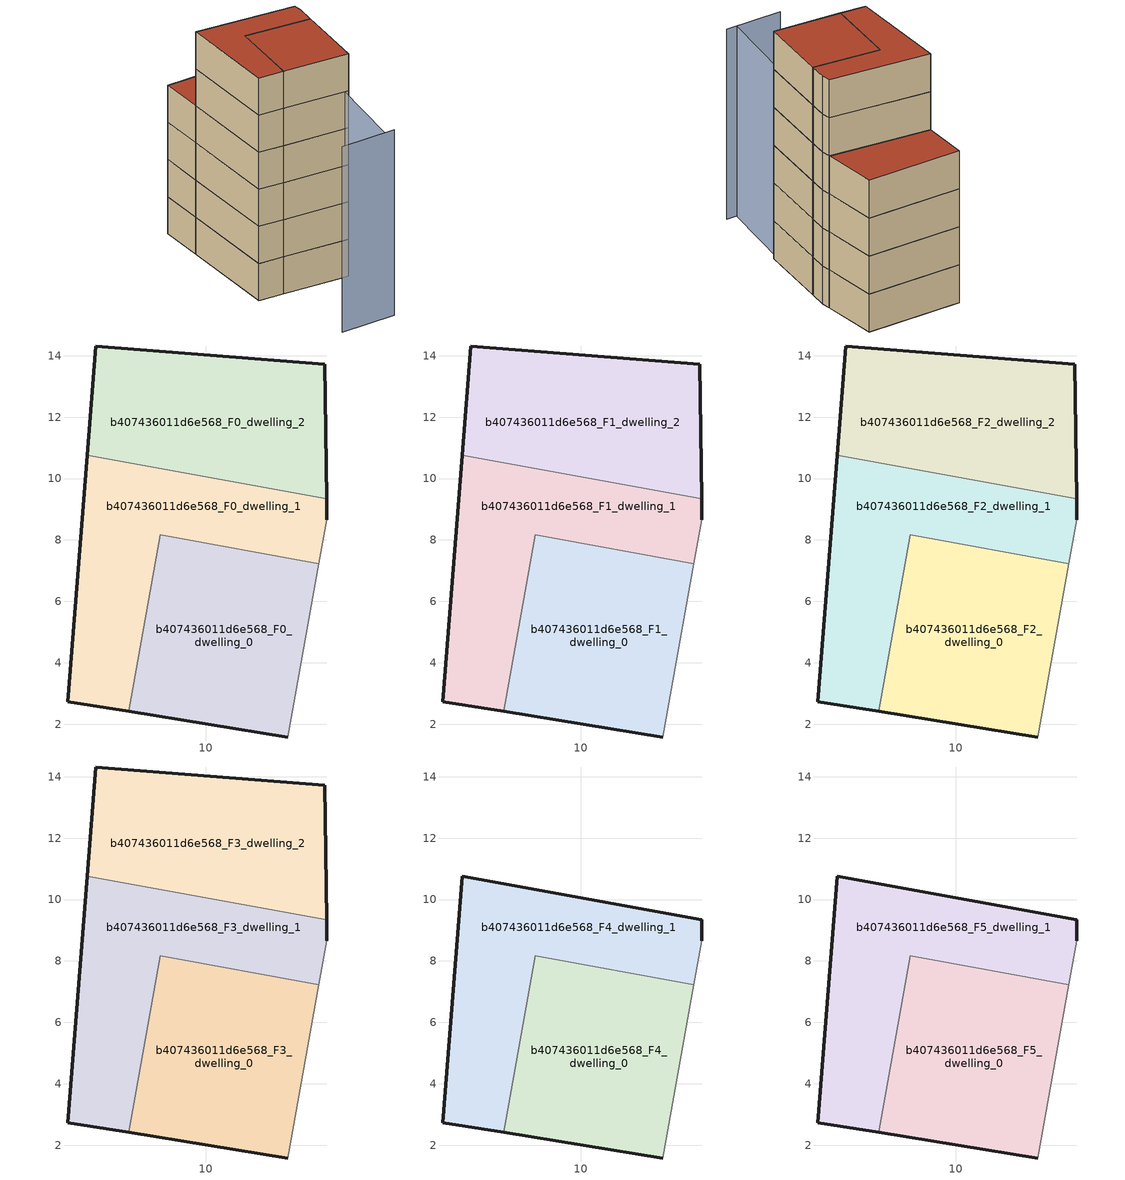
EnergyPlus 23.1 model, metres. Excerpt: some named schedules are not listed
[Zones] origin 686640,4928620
b407436011d6e568_F0_dwelling_0
 floor ground (EU_floor_Construction): 12.66,1.58 13.68,7.23 8.52,8.16 7.48,2.42 z0
 wall outside (EU_wall_Construction): 12.66,1.58 7.48,2.42 z0:3
 wall adiabatic (EU_wall_Construction): 13.68,7.23 12.66,1.58 z0:3
 wall to b407436011d6e568_F0_dwelling_1 (EU_wall_Construction): 7.48,2.42 8.52,8.16 13.68,7.23 z0:3
b407436011d6e568_F0_dwelling_1
 floor ground (EU_floor_Construction): 13.68,7.23 13.94,8.67 13.93,9.35 6.14,10.76 5.5,2.74 7.48,2.42 8.52,8.16 z0
 wall outside (EU_wall_Construction): 7.48,2.42 5.5,2.74 6.14,10.76 / 13.93,9.35 13.94,8.67 z0:3
 wall adiabatic (EU_wall_Construction): 13.94,8.67 13.68,7.23 z0:3
 wall to b407436011d6e568_F0_dwelling_2 (EU_wall_Construction): 6.14,10.76 13.93,9.35 z0:3
b407436011d6e568_F0_dwelling_2
 floor ground (EU_floor_Construction): 13.93,9.35 13.87,13.72 6.42,14.32 6.14,10.76 z0
 wall outside (EU_wall_Construction): 6.14,10.76 6.42,14.32 13.87,13.72 13.93,9.35 z0:3
b407436011d6e568_F1_dwelling_0
 floor to b407436011d6e568_F0_dwelling_0 (EU_floor_Construction): 12.66,1.58 13.68,7.23 8.52,8.16 7.48,2.42 z3
 wall outside (EU_wall_Construction): 12.66,1.58 7.48,2.42 z3:6
 wall adiabatic (EU_wall_Construction): 13.68,7.23 12.66,1.58 z3:6
 wall to b407436011d6e568_F1_dwelling_1 (EU_wall_Construction): 7.48,2.42 8.52,8.16 13.68,7.23 z3:6
b407436011d6e568_F1_dwelling_1
 floor to b407436011d6e568_F0_dwelling_1 (EU_floor_Construction): 13.68,7.23 13.94,8.67 13.93,9.35 6.14,10.76 5.5,2.74 7.48,2.42 8.52,8.16 z3
 wall outside (EU_wall_Construction): 7.48,2.42 5.5,2.74 6.14,10.76 / 13.93,9.35 13.94,8.67 z3:6
 wall adiabatic (EU_wall_Construction): 13.94,8.67 13.68,7.23 z3:6
 wall to b407436011d6e568_F1_dwelling_2 (EU_wall_Construction): 6.14,10.76 13.93,9.35 z3:6
b407436011d6e568_F1_dwelling_2
 floor to b407436011d6e568_F0_dwelling_2 (EU_floor_Construction): 13.93,9.35 13.87,13.72 6.42,14.32 6.14,10.76 z3
 wall outside (EU_wall_Construction): 6.14,10.76 6.42,14.32 13.87,13.72 13.93,9.35 z3:6
b407436011d6e568_F2_dwelling_0
 floor to b407436011d6e568_F1_dwelling_0 (EU_floor_Construction): 12.66,1.58 13.68,7.23 8.52,8.16 7.48,2.42 z6
 wall outside (EU_wall_Construction): 12.66,1.58 7.48,2.42 z6:9
 wall adiabatic (EU_wall_Construction): 13.68,7.23 12.66,1.58 z6:9
 wall to b407436011d6e568_F2_dwelling_1 (EU_wall_Construction): 7.48,2.42 8.52,8.16 13.68,7.23 z6:9
b407436011d6e568_F2_dwelling_1
 floor to b407436011d6e568_F1_dwelling_1 (EU_floor_Construction): 13.68,7.23 13.94,8.67 13.93,9.35 6.14,10.76 5.5,2.74 7.48,2.42 8.52,8.16 z6
 wall outside (EU_wall_Construction): 7.48,2.42 5.5,2.74 6.14,10.76 / 13.93,9.35 13.94,8.67 z6:9
 wall adiabatic (EU_wall_Construction): 13.94,8.67 13.68,7.23 z6:9
 wall to b407436011d6e568_F2_dwelling_2 (EU_wall_Construction): 6.14,10.76 13.93,9.35 z6:9
b407436011d6e568_F2_dwelling_2
 floor to b407436011d6e568_F1_dwelling_2 (EU_floor_Construction): 13.93,9.35 13.87,13.72 6.42,14.32 6.14,10.76 z6
 wall outside (EU_wall_Construction): 6.14,10.76 6.42,14.32 13.87,13.72 13.93,9.35 z6:9
b407436011d6e568_F3_dwelling_0
 floor to b407436011d6e568_F2_dwelling_0 (EU_floor_Construction): 12.66,1.58 13.68,7.23 8.52,8.16 7.48,2.42 z9
 wall outside (EU_wall_Construction): 12.66,1.58 7.48,2.42 z9:12
 wall adiabatic (EU_wall_Construction): 13.68,7.23 12.66,1.58 z9:12
 wall to b407436011d6e568_F3_dwelling_1 (EU_wall_Construction): 7.48,2.42 8.52,8.16 13.68,7.23 z9:12
b407436011d6e568_F3_dwelling_1
 floor to b407436011d6e568_F2_dwelling_1 (EU_floor_Construction): 13.68,7.23 13.94,8.67 13.93,9.35 6.14,10.76 5.5,2.74 7.48,2.42 8.52,8.16 z9
 wall outside (EU_wall_Construction): 7.48,2.42 5.5,2.74 6.14,10.76 / 13.93,9.35 13.94,8.67 z9:12
 wall adiabatic (EU_wall_Construction): 13.94,8.67 13.68,7.23 z9:12
 wall to b407436011d6e568_F3_dwelling_2 (EU_wall_Construction): 6.14,10.76 13.93,9.35 z9:12
b407436011d6e568_F3_dwelling_2
 floor to b407436011d6e568_F2_dwelling_2 (EU_floor_Construction): 13.93,9.35 13.87,13.72 6.42,14.32 6.14,10.76 z9
 wall outside (EU_wall_Construction): 6.14,10.76 6.42,14.32 13.87,13.72 13.93,9.35 z9:12
 roof outside (EU_roof_Construction): 13.87,13.72 13.93,9.35 6.14,10.76 6.42,14.32 z12
b407436011d6e568_F4_dwelling_0
 floor to b407436011d6e568_F3_dwelling_0 (EU_floor_Construction): 12.66,1.58 13.68,7.23 8.52,8.16 7.48,2.42 z12
 wall outside (EU_wall_Construction): 12.66,1.58 7.48,2.42 z12:15
 wall adiabatic (EU_wall_Construction): 13.68,7.23 12.66,1.58 z12:15
 wall to b407436011d6e568_F4_dwelling_1 (EU_wall_Construction): 7.48,2.42 8.52,8.16 13.68,7.23 z12:15
b407436011d6e568_F4_dwelling_1
 floor to b407436011d6e568_F3_dwelling_1 (EU_floor_Construction): 13.68,7.23 13.94,8.67 13.93,9.35 6.14,10.76 5.5,2.74 7.48,2.42 8.52,8.16 z12
 wall outside (EU_wall_Construction): 7.48,2.42 5.5,2.74 6.14,10.76 13.93,9.35 13.94,8.67 z12:15
 wall adiabatic (EU_wall_Construction): 13.94,8.67 13.68,7.23 z12:15
b407436011d6e568_F5_dwelling_0
 floor to b407436011d6e568_F4_dwelling_0 (EU_floor_Construction): 12.66,1.58 13.68,7.23 8.52,8.16 7.48,2.42 z15
 wall outside (EU_wall_Construction): 12.66,1.58 7.48,2.42 z15:18
 wall adiabatic (EU_wall_Construction): 13.68,7.23 12.66,1.58 z15:18
 wall to b407436011d6e568_F5_dwelling_1 (EU_wall_Construction): 7.48,2.42 8.52,8.16 13.68,7.23 z15:18
 roof outside (EU_roof_Construction): 13.68,7.23 12.66,1.58 7.48,2.42 8.52,8.16 z18
b407436011d6e568_F5_dwelling_1
 floor to b407436011d6e568_F4_dwelling_1 (EU_floor_Construction): 13.68,7.23 13.94,8.67 13.93,9.35 6.14,10.76 5.5,2.74 7.48,2.42 8.52,8.16 z15
 wall outside (EU_wall_Construction): 7.48,2.42 5.5,2.74 6.14,10.76 13.93,9.35 13.94,8.67 z15:18
 wall adiabatic (EU_wall_Construction): 13.94,8.67 13.68,7.23 z15:18
 roof outside (EU_roof_Construction): 13.93,9.35 13.94,8.67 13.68,7.23 8.52,8.16 7.48,2.42 5.5,2.74 6.14,10.76 z18
shading: 7.31,-4.45 11.72,-4.83 / 10.95,-4.66 13.94,8.67 z0:15
[Building]
EU S2 Campaign: North Axis=0; Terrain=City; Solar Distribution=FullExterior
[Site:Location]
Bologna: Latitude=44.5; Longitude=11.25; Time Zone=1; Elevation=37
[SizingPeriod:WeatherFileDays]
AnnualSizingPeriod: Begin Month=1; Begin Day of Month=1; End Month=12; End Day of Month=31; Day of Week for Start Day=Monday; Use Weather File Daylight Saving Period=No; Use Weather File Rain and Snow Indicators=No
[MATERIAL]
EU_InternalMass_Material: Roughness=MediumRough; Thickness=0.1; Conductivity=1; Density=1800; Specific Heat=900; Thermal Absorptance=0.9; Solar Absorptance=0.7; Visible Absorptance=0.7
[MATERIAL:NOMASS] Roughness=MediumRough; Thermal Absorptance=0.9; Solar Absorptance=0.7; Visible Absorptance=0.7
Name | Thermal Resistance
EU_wall_NoMass | 0.905828
EU_roof_NoMass | 0.37593
EU_floor_NoMass | 0.67114
[CONSTRUCTION]
EU_wall_Construction: EU_wall_NoMass
EU_roof_Construction: EU_roof_NoMass
EU_floor_Construction: EU_floor_NoMass
EU_InternalMass_Construction: EU_InternalMass_Material
[ZONE] Type=1; Multiplier=1; Ceiling Height=autocalculate; Floor Area=autocalculate; Part of Total Floor Area=Yes
Name | Volume
b407436011d6e568_F0_dwelling_0 | 91.0408
b407436011d6e568_F1_dwelling_0; b407436011d6e568_F2_dwelling_0; b407436011d6e568_F3_dwelling_0; b407436011d6e568_F4_dwelling_0; b407436011d6e568_F5_dwelling_0 | 91.04
b407436011d6e568_F0_dwelling_1 | 91.0569
b407436011d6e568_F1_dwelling_1; b407436011d6e568_F2_dwelling_1; b407436011d6e568_F3_dwelling_1; b407436011d6e568_F4_dwelling_1; b407436011d6e568_F5_dwelling_1 | 91.0554
b407436011d6e568_F0_dwelling_2 | 91.0657
b407436011d6e568_F1_dwelling_2; b407436011d6e568_F2_dwelling_2; b407436011d6e568_F3_dwelling_2 | 91.0649
[INTERNALMASS] Construction=EU_InternalMass_Construction
Name | Zone or ZoneList | Surface Area
b407436011d6e568_F0_dwelling_0_EU_InternalMass | b407436011d6e568_F0_dwelling_0 | 30.347
b407436011d6e568_F0_dwelling_1_EU_InternalMass | b407436011d6e568_F0_dwelling_1 | 30.3522
b407436011d6e568_F0_dwelling_2_EU_InternalMass | b407436011d6e568_F0_dwelling_2 | 30.354
b407436011d6e568_F1_dwelling_0_EU_InternalMass | b407436011d6e568_F1_dwelling_0 | 30.347
b407436011d6e568_F1_dwelling_1_EU_InternalMass | b407436011d6e568_F1_dwelling_1 | 30.3522
b407436011d6e568_F1_dwelling_2_EU_InternalMass | b407436011d6e568_F1_dwelling_2 | 30.354
b407436011d6e568_F2_dwelling_0_EU_InternalMass | b407436011d6e568_F2_dwelling_0 | 30.347
b407436011d6e568_F2_dwelling_1_EU_InternalMass | b407436011d6e568_F2_dwelling_1 | 30.3522
b407436011d6e568_F2_dwelling_2_EU_InternalMass | b407436011d6e568_F2_dwelling_2 | 30.354
b407436011d6e568_F3_dwelling_0_EU_InternalMass | b407436011d6e568_F3_dwelling_0 | 30.347
b407436011d6e568_F3_dwelling_1_EU_InternalMass | b407436011d6e568_F3_dwelling_1 | 30.3522
b407436011d6e568_F3_dwelling_2_EU_InternalMass | b407436011d6e568_F3_dwelling_2 | 30.354
b407436011d6e568_F4_dwelling_0_EU_InternalMass | b407436011d6e568_F4_dwelling_0 | 45.5255
b407436011d6e568_F4_dwelling_1_EU_InternalMass | b407436011d6e568_F4_dwelling_1 | 45.5266
b407436011d6e568_F5_dwelling_0_EU_InternalMass | b407436011d6e568_F5_dwelling_0 | 45.5255
b407436011d6e568_F5_dwelling_1_EU_InternalMass | b407436011d6e568_F5_dwelling_1 | 45.5266
[OTHEREQUIPMENT] Fuel Type=Electricity; Design Level Calculation Method=Watts/Area; Power per Zone Floor Area=1; Fraction Latent=0; Fraction Radiant=0; Fraction Lost=0; Carbon Dioxide Generation Rate=0; EndUse Subcategory=EU_Step8_InternalGains
Name | Zone or ZoneList or Space or SpaceList | Schedule
EU_Step8_InternalGain_b407436011d6e568_F0_dwelling_0_f000 | b407436011d6e568_F0_dwelling_0 | EU_Step8_GainSchedule_b407436011d6e568_F0_dwelling_0_f000
EU_Step8_InternalGain_b407436011d6e568_F0_dwelling_1_f000 | b407436011d6e568_F0_dwelling_1 | EU_Step8_GainSchedule_b407436011d6e568_F0_dwelling_1_f000
EU_Step8_InternalGain_b407436011d6e568_F0_dwelling_2_f000 | b407436011d6e568_F0_dwelling_2 | EU_Step8_GainSchedule_b407436011d6e568_F0_dwelling_2_f000
EU_Step8_InternalGain_b407436011d6e568_F1_dwelling_0_f000 | b407436011d6e568_F1_dwelling_0 | EU_Step8_GainSchedule_b407436011d6e568_F1_dwelling_0_f000
EU_Step8_InternalGain_b407436011d6e568_F1_dwelling_1_f000 | b407436011d6e568_F1_dwelling_1 | EU_Step8_GainSchedule_b407436011d6e568_F1_dwelling_1_f000
EU_Step8_InternalGain_b407436011d6e568_F1_dwelling_2_f000 | b407436011d6e568_F1_dwelling_2 | EU_Step8_GainSchedule_b407436011d6e568_F1_dwelling_2_f000
EU_Step8_InternalGain_b407436011d6e568_F2_dwelling_0_f000 | b407436011d6e568_F2_dwelling_0 | EU_Step8_GainSchedule_b407436011d6e568_F2_dwelling_0_f000
EU_Step8_InternalGain_b407436011d6e568_F2_dwelling_1_f000 | b407436011d6e568_F2_dwelling_1 | EU_Step8_GainSchedule_b407436011d6e568_F2_dwelling_1_f000
EU_Step8_InternalGain_b407436011d6e568_F2_dwelling_2_f000 | b407436011d6e568_F2_dwelling_2 | EU_Step8_GainSchedule_b407436011d6e568_F2_dwelling_2_f000
EU_Step8_InternalGain_b407436011d6e568_F3_dwelling_0_f000 | b407436011d6e568_F3_dwelling_0 | EU_Step8_GainSchedule_b407436011d6e568_F3_dwelling_0_f000
EU_Step8_InternalGain_b407436011d6e568_F3_dwelling_1_f000 | b407436011d6e568_F3_dwelling_1 | EU_Step8_GainSchedule_b407436011d6e568_F3_dwelling_1_f000
EU_Step8_InternalGain_b407436011d6e568_F3_dwelling_2_f000 | b407436011d6e568_F3_dwelling_2 | EU_Step8_GainSchedule_b407436011d6e568_F3_dwelling_2_f000
EU_Step8_InternalGain_b407436011d6e568_F4_dwelling_0_f000 | b407436011d6e568_F4_dwelling_0 | EU_Step8_GainSchedule_b407436011d6e568_F4_dwelling_0_f000
EU_Step8_InternalGain_b407436011d6e568_F4_dwelling_1_f000 | b407436011d6e568_F4_dwelling_1 | EU_Step8_GainSchedule_b407436011d6e568_F4_dwelling_1_f000
EU_Step8_InternalGain_b407436011d6e568_F5_dwelling_0_f000 | b407436011d6e568_F5_dwelling_0 | EU_Step8_GainSchedule_b407436011d6e568_F5_dwelling_0_f000
EU_Step8_InternalGain_b407436011d6e568_F5_dwelling_1_f000 | b407436011d6e568_F5_dwelling_1 | EU_Step8_GainSchedule_b407436011d6e568_F5_dwelling_1_f000
[ZONEVENTILATION:DESIGNFLOWRATE] Schedule=EU_AlwaysOn; Design Flow Rate Calculation Method=AirChanges/Hour; Air Changes per Hour=0.73129; Ventilation Type=Natural; Fan Pressure Rise=0; Fan Total Efficiency=1; Constant Term Coefficient=1; Temperature Term Coefficient=0; Velocity Term Coefficient=0; Velocity Squared Term Coefficient=0; Minimum Indoor Temperature=-100; Maximum Indoor Temperature=100; Delta Temperature=-100; Minimum Outdoor Temperature=-100; Maximum Outdoor Temperature=100; Maximum Wind Speed=40
Name | Zone or ZoneList or Space or SpaceList
EU_ConstantAir_b407436011d6e568_F0_dwelling_0 | b407436011d6e568_F0_dwelling_0
EU_ConstantAir_b407436011d6e568_F0_dwelling_1 | b407436011d6e568_F0_dwelling_1
EU_ConstantAir_b407436011d6e568_F0_dwelling_2 | b407436011d6e568_F0_dwelling_2
EU_ConstantAir_b407436011d6e568_F1_dwelling_0 | b407436011d6e568_F1_dwelling_0
EU_ConstantAir_b407436011d6e568_F1_dwelling_1 | b407436011d6e568_F1_dwelling_1
EU_ConstantAir_b407436011d6e568_F1_dwelling_2 | b407436011d6e568_F1_dwelling_2
EU_ConstantAir_b407436011d6e568_F2_dwelling_0 | b407436011d6e568_F2_dwelling_0
EU_ConstantAir_b407436011d6e568_F2_dwelling_1 | b407436011d6e568_F2_dwelling_1
EU_ConstantAir_b407436011d6e568_F2_dwelling_2 | b407436011d6e568_F2_dwelling_2
EU_ConstantAir_b407436011d6e568_F3_dwelling_0 | b407436011d6e568_F3_dwelling_0
EU_ConstantAir_b407436011d6e568_F3_dwelling_1 | b407436011d6e568_F3_dwelling_1
EU_ConstantAir_b407436011d6e568_F3_dwelling_2 | b407436011d6e568_F3_dwelling_2
EU_ConstantAir_b407436011d6e568_F4_dwelling_0 | b407436011d6e568_F4_dwelling_0
EU_ConstantAir_b407436011d6e568_F4_dwelling_1 | b407436011d6e568_F4_dwelling_1
EU_ConstantAir_b407436011d6e568_F5_dwelling_0 | b407436011d6e568_F5_dwelling_0
EU_ConstantAir_b407436011d6e568_F5_dwelling_1 | b407436011d6e568_F5_dwelling_1
[HVACTEMPLATE:THERMOSTAT] Constant Heating Setpoint=20; Constant Cooling Setpoint=50
EU_HeatOnly_b407436011d6e568_F0_dwelling_0; EU_HeatOnly_b407436011d6e568_F0_dwelling_1; EU_HeatOnly_b407436011d6e568_F0_dwelling_2; EU_HeatOnly_b407436011d6e568_F1_dwelling_0; EU_HeatOnly_b407436011d6e568_F1_dwelling_1; EU_HeatOnly_b407436011d6e568_F1_dwelling_2; EU_HeatOnly_b407436011d6e568_F2_dwelling_0; EU_HeatOnly_b407436011d6e568_F2_dwelling_1; EU_HeatOnly_b407436011d6e568_F2_dwelling_2; EU_HeatOnly_b407436011d6e568_F3_dwelling_0; EU_HeatOnly_b407436011d6e568_F3_dwelling_1; EU_HeatOnly_b407436011d6e568_F3_dwelling_2; EU_HeatOnly_b407436011d6e568_F4_dwelling_0; EU_HeatOnly_b407436011d6e568_F4_dwelling_1; EU_HeatOnly_b407436011d6e568_F5_dwelling_0; EU_HeatOnly_b407436011d6e568_F5_dwelling_1
[HVACTEMPLATE:ZONE:IDEALLOADSAIRSYSTEM] System Availability Schedule=EU_AlwaysOn; Maximum Heating Supply Air Temperature=50; Minimum Cooling Supply Air Temperature=13; Maximum Heating Supply Air Humidity Ratio=0.0156; Minimum Cooling Supply Air Humidity Ratio=0.0077; Heating Limit=NoLimit; Cooling Limit=NoLimit; Heating Availability Schedule=EU_AlwaysOn; Cooling Availability Schedule=EU_CoolingOff; Dehumidification Control Type=ConstantSensibleHeatRatio; Cooling Sensible Heat Ratio=0.7; Dehumidification Setpoint=60; Humidification Control Type=None; Humidification Setpoint=30; Outdoor Air Method=None; Outdoor Air Flow Rate per Person=0.00944; Outdoor Air Flow Rate per Zone Floor Area=0; Outdoor Air Flow Rate per Zone=0; Demand Controlled Ventilation Type=None; Outdoor Air Economizer Type=NoEconomizer; Heat Recovery Type=None; Sensible Heat Recovery Effectiveness=0.7; Latent Heat Recovery Effectiveness=0.65
Name | Template Thermostat
b407436011d6e568_F0_dwelling_0 | EU_HeatOnly_b407436011d6e568_F0_dwelling_0
b407436011d6e568_F0_dwelling_1 | EU_HeatOnly_b407436011d6e568_F0_dwelling_1
b407436011d6e568_F0_dwelling_2 | EU_HeatOnly_b407436011d6e568_F0_dwelling_2
b407436011d6e568_F1_dwelling_0 | EU_HeatOnly_b407436011d6e568_F1_dwelling_0
b407436011d6e568_F1_dwelling_1 | EU_HeatOnly_b407436011d6e568_F1_dwelling_1
b407436011d6e568_F1_dwelling_2 | EU_HeatOnly_b407436011d6e568_F1_dwelling_2
b407436011d6e568_F2_dwelling_0 | EU_HeatOnly_b407436011d6e568_F2_dwelling_0
b407436011d6e568_F2_dwelling_1 | EU_HeatOnly_b407436011d6e568_F2_dwelling_1
b407436011d6e568_F2_dwelling_2 | EU_HeatOnly_b407436011d6e568_F2_dwelling_2
b407436011d6e568_F3_dwelling_0 | EU_HeatOnly_b407436011d6e568_F3_dwelling_0
b407436011d6e568_F3_dwelling_1 | EU_HeatOnly_b407436011d6e568_F3_dwelling_1
b407436011d6e568_F3_dwelling_2 | EU_HeatOnly_b407436011d6e568_F3_dwelling_2
b407436011d6e568_F4_dwelling_0 | EU_HeatOnly_b407436011d6e568_F4_dwelling_0
b407436011d6e568_F4_dwelling_1 | EU_HeatOnly_b407436011d6e568_F4_dwelling_1
b407436011d6e568_F5_dwelling_0 | EU_HeatOnly_b407436011d6e568_F5_dwelling_0
b407436011d6e568_F5_dwelling_1 | EU_HeatOnly_b407436011d6e568_F5_dwelling_1
[SIZING:ZONE] Zone Cooling Design Supply Air Temperature Input Method=SupplyAirTemperature; Zone Cooling Design Supply Air Temperature=13; Zone Heating Design Supply Air Temperature Input Method=SupplyAirTemperature; Zone Heating Design Supply Air Temperature=50; Zone Cooling Design Supply Air Humidity Ratio=0.008; Zone Heating Design Supply Air Humidity Ratio=0.008; Cooling Design Air Flow Method=DesignDay; Cooling Design Air Flow Rate=0; Cooling Minimum Air Flow per Zone Floor Area=0.000762; Cooling Minimum Air Flow=0; Cooling Minimum Air Flow Fraction=0.2; Heating Design Air Flow Method=DesignDay; Heating Design Air Flow Rate=0; Heating Maximum Air Flow per Zone Floor Area=0.002032; Heating Maximum Air Flow=0.141576; Heating Maximum Air Flow Fraction=0.3; Account for Dedicated Outdoor Air System=No; Dedicated Outdoor Air System Control Strategy=NeutralSupplyAir; Dedicated Outdoor Air Low Setpoint Temperature for Design=autosize; Dedicated Outdoor Air High Setpoint Temperature for Design=autosize; Zone Load Sizing Method=Sensible Load Only No Latent Load; Zone Latent Cooling Design Supply Air Humidity Ratio Input Method=HumidityRatioDifference; Zone Cooling Design Supply Air Humidity Ratio Difference=0.005; Zone Latent Heating Design Supply Air Humidity Ratio Input Method=HumidityRatioDifference; Zone Humidification Design Supply Air Humidity Ratio Difference=0.005
b407436011d6e568_F0_dwelling_0; b407436011d6e568_F0_dwelling_1; b407436011d6e568_F0_dwelling_2; b407436011d6e568_F1_dwelling_0; b407436011d6e568_F1_dwelling_1; b407436011d6e568_F1_dwelling_2; b407436011d6e568_F2_dwelling_0; b407436011d6e568_F2_dwelling_1; b407436011d6e568_F2_dwelling_2; b407436011d6e568_F3_dwelling_0; b407436011d6e568_F3_dwelling_1; b407436011d6e568_F3_dwelling_2; b407436011d6e568_F4_dwelling_0; b407436011d6e568_F4_dwelling_1; b407436011d6e568_F5_dwelling_0; b407436011d6e568_F5_dwelling_1
